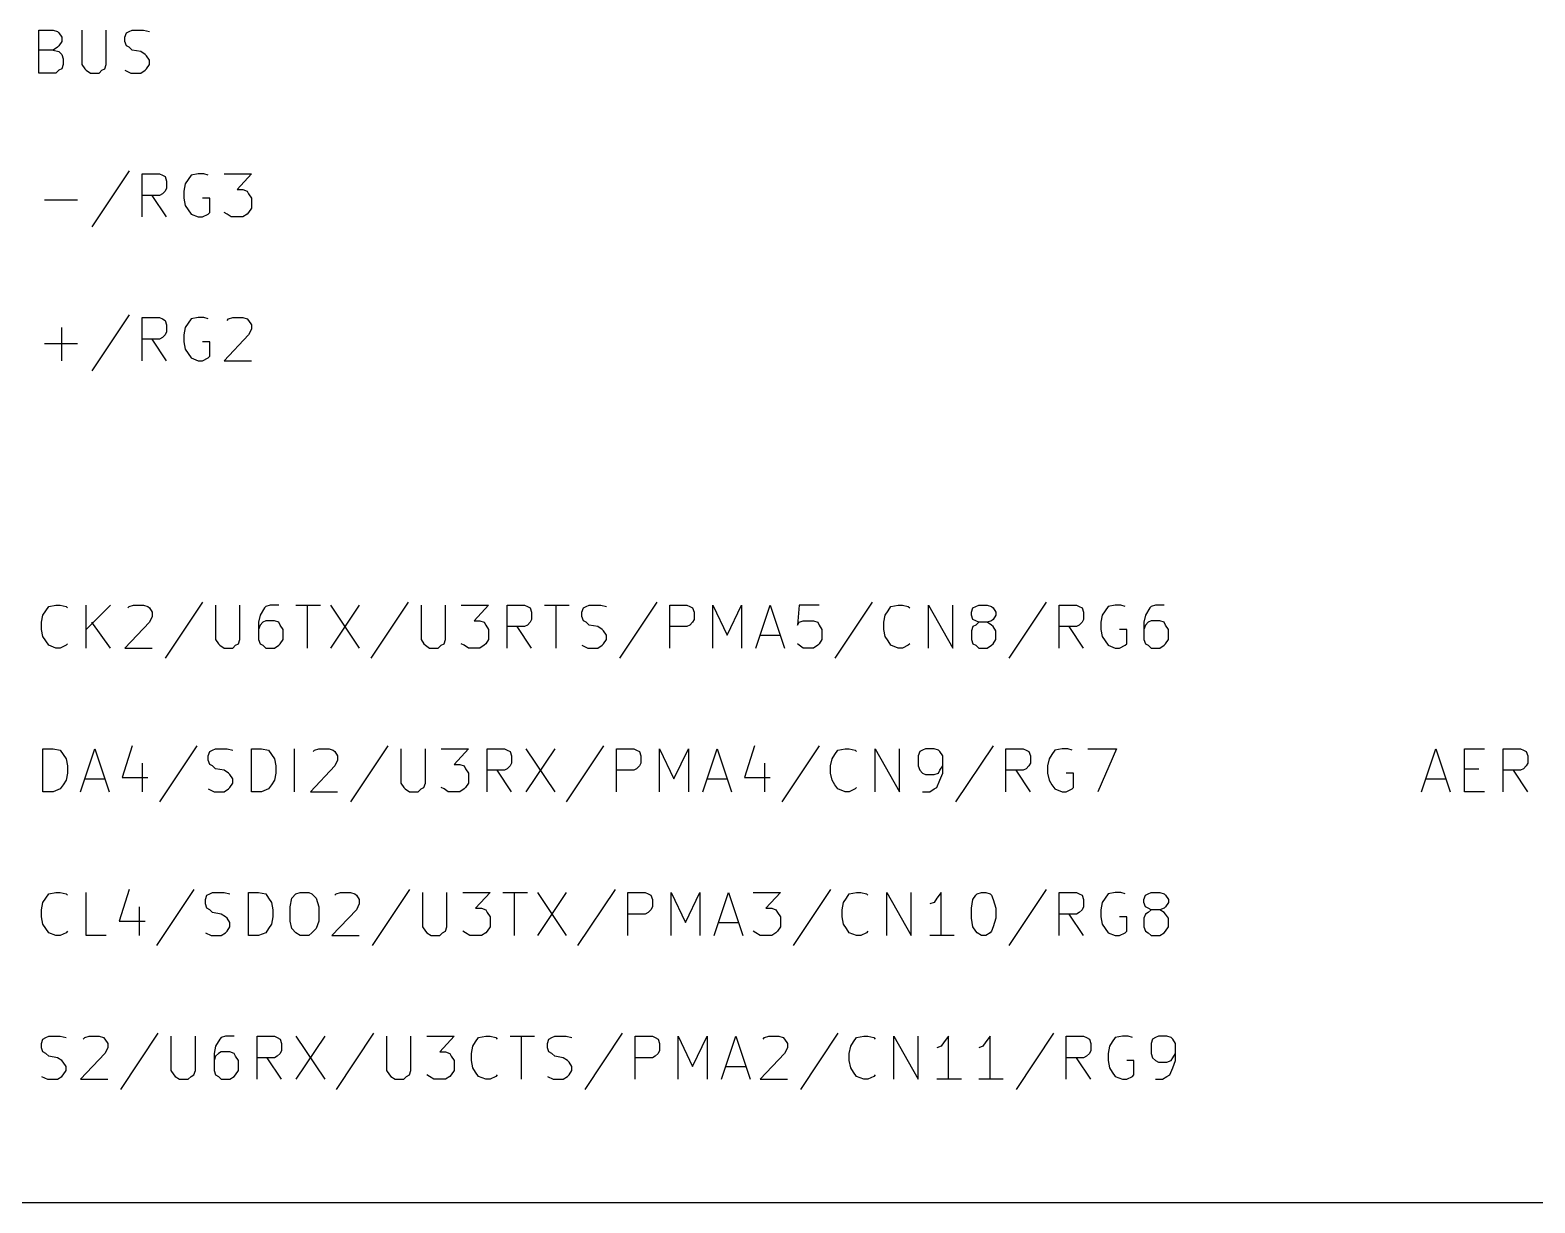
# Model space of a CAD drawing. Extents: x 10 to 287, y -200 to -10.
# Drawn here: x 108.38 to 134.98, y -142.88 to -122.15 of the extents above; entities that cross this region are included whole.
import ezdxf

# ---------------------------------------------------------------- set-up
doc = ezdxf.new("R2010")
doc.units = 0
doc.header["$MEASUREMENT"] = 0

msp = doc.modelspace()

# ---------------------------------------------------------------- linework, layer by layer
at = {"layer": 'Cyan 2'}
for p, q in [((108.534, -122.911), (108.534, -122.149)), ((108.534, -122.149), (108.788, -122.149)), ((108.788, -122.149), (108.864, -122.174)), ((108.864, -122.174), (108.89, -122.199)), ((108.89, -122.199), (108.941, -122.276)), ((108.941, -122.276), (108.941, -122.352)), ((109.296, -122.149), (109.296, -122.758)), ((109.728, -122.758), (109.728, -122.149)), ((110.058, -122.276), (110.084, -122.199)), ((110.058, -122.352), (110.058, -122.276)), ((110.084, -122.199), (110.134, -122.174)), ((110.134, -122.174), (110.185, -122.149)), ((110.185, -122.149), (110.388, -122.149)), ((110.388, -122.149), (110.49, -122.174)), ((108.788, -122.504), (108.534, -122.504)), ((108.864, -122.453), (108.788, -122.504)), ((108.788, -122.504), (108.89, -122.53)), ((108.89, -122.428), (108.864, -122.453)), ((108.941, -122.352), (108.89, -122.428)), ((108.89, -122.53), (108.941, -122.58)), ((108.941, -122.58), (108.966, -122.657)), ((110.084, -122.428), (110.058, -122.352)), ((110.134, -122.453), (110.084, -122.428)), ((110.185, -122.504), (110.134, -122.453)), ((110.338, -122.53), (110.185, -122.504)), ((110.414, -122.58), (110.338, -122.53)), ((110.439, -122.606), (110.414, -122.58)), ((108.89, -122.86), (108.839, -122.911)), ((108.941, -122.834), (108.89, -122.86)), ((108.966, -122.758), (108.941, -122.834)), ((108.966, -122.657), (108.966, -122.758)), ((109.296, -122.758), (109.347, -122.834)), ((109.347, -122.834), (109.372, -122.86)), ((109.372, -122.86), (109.449, -122.911)), ((109.601, -122.911), (109.652, -122.86)), ((109.652, -122.86), (109.703, -122.834)), ((109.703, -122.834), (109.728, -122.758)), ((110.058, -122.86), (110.16, -122.911)), ((110.338, -122.911), (110.414, -122.86)), ((110.414, -122.86), (110.439, -122.834)), ((110.49, -122.682), (110.439, -122.606)), ((110.439, -122.834), (110.49, -122.758)), ((110.49, -122.758), (110.49, -122.682)), ((108.839, -122.911), (108.534, -122.911)), ((109.449, -122.911), (109.601, -122.911)), ((110.16, -122.911), (110.338, -122.911)), ((110.134, -124.638), (109.474, -125.628)), ((110.363, -125.451), (110.363, -124.689)), ((110.363, -124.689), (110.668, -124.689)), ((110.668, -124.689), (110.719, -124.714)), ((110.719, -124.714), (110.769, -124.739)), ((111.227, -124.714), (111.176, -124.79)), ((111.354, -124.689), (111.227, -124.714)), ((111.455, -124.689), (111.354, -124.689)), ((111.531, -124.714), (111.455, -124.689)), ((111.811, -124.689), (112.293, -124.689)), ((112.293, -124.689), (112.039, -124.968)), ((110.769, -124.739), (110.795, -124.816)), ((110.795, -124.943), (110.769, -124.993)), ((110.795, -124.816), (110.795, -124.943)), ((111.125, -124.866), (111.1, -124.993)), ((111.176, -124.79), (111.125, -124.866)), ((112.039, -124.968), (112.141, -124.968)), ((112.141, -124.968), (112.217, -124.993)), ((108.636, -125.146), (109.22, -125.146)), ((110.668, -125.07), (110.363, -125.07)), ((110.795, -125.451), (110.541, -125.07)), ((110.719, -125.044), (110.668, -125.07)), ((110.769, -124.993), (110.719, -125.044)), ((111.1, -124.993), (111.1, -125.12)), ((111.1, -125.12), (111.125, -125.247)), ((111.125, -125.247), (111.176, -125.324)), ((111.557, -125.12), (111.43, -125.12)), ((111.557, -125.374), (111.557, -125.12)), ((112.217, -124.993), (112.243, -125.044)), ((112.243, -125.044), (112.293, -125.12)), ((112.293, -125.12), (112.293, -125.298)), ((111.176, -125.324), (111.227, -125.4)), ((111.227, -125.4), (111.354, -125.451)), ((111.354, -125.451), (111.43, -125.451)), ((111.43, -125.451), (111.531, -125.4)), ((111.531, -125.4), (111.557, -125.374)), ((111.862, -125.4), (111.811, -125.374)), ((111.938, -125.451), (111.862, -125.4)), ((112.141, -125.451), (111.938, -125.451)), ((112.217, -125.4), (112.141, -125.451)), ((112.243, -125.374), (112.217, -125.4)), ((112.293, -125.298), (112.243, -125.374)), ((110.134, -127.178), (109.474, -128.168)), ((110.363, -127.991), (110.363, -127.229)), ((110.363, -127.229), (110.668, -127.229)), ((110.668, -127.229), (110.719, -127.254)), ((110.719, -127.254), (110.769, -127.279)), ((110.769, -127.279), (110.795, -127.356)), ((110.795, -127.356), (110.795, -127.483)), ((111.176, -127.33), (111.125, -127.406)), ((111.227, -127.254), (111.176, -127.33)), ((111.354, -127.229), (111.227, -127.254)), ((111.455, -127.229), (111.354, -127.229)), ((111.531, -127.254), (111.455, -127.229)), ((111.862, -127.279), (111.887, -127.254)), ((111.887, -127.254), (111.963, -127.229)), ((111.963, -127.229), (112.141, -127.229)), ((112.141, -127.229), (112.217, -127.254)), ((112.217, -127.254), (112.243, -127.279)), ((112.243, -127.279), (112.293, -127.356)), ((112.293, -127.356), (112.293, -127.432)), ((108.941, -127.991), (108.941, -127.406)), ((110.668, -127.61), (110.363, -127.61)), ((110.795, -127.991), (110.541, -127.61)), ((110.719, -127.584), (110.668, -127.61)), ((110.769, -127.533), (110.719, -127.584)), ((110.795, -127.483), (110.769, -127.533)), ((111.125, -127.406), (111.1, -127.533)), ((111.1, -127.533), (111.1, -127.66)), ((112.243, -127.533), (111.811, -127.991)), ((112.293, -127.432), (112.243, -127.533)), ((108.636, -127.686), (109.22, -127.686)), ((111.1, -127.66), (111.125, -127.787)), ((111.125, -127.787), (111.176, -127.864)), ((111.176, -127.864), (111.227, -127.94)), ((111.557, -127.66), (111.43, -127.66)), ((111.531, -127.94), (111.557, -127.914)), ((111.557, -127.914), (111.557, -127.66)), ((111.227, -127.94), (111.354, -127.991)), ((111.354, -127.991), (111.43, -127.991)), ((111.43, -127.991), (111.531, -127.94)), ((111.811, -127.991), (112.293, -127.991)), ((108.61, -132.486), (108.661, -132.41)), ((108.661, -132.41), (108.712, -132.334)), ((108.712, -132.334), (108.839, -132.309)), ((108.839, -132.309), (108.915, -132.309)), ((108.915, -132.309), (109.017, -132.334)), ((109.017, -132.334), (109.042, -132.359)), ((109.372, -133.071), (109.372, -132.309)), ((109.804, -132.309), (109.372, -132.74)), ((110.109, -132.359), (110.134, -132.334)), ((110.134, -132.334), (110.211, -132.309)), ((110.211, -132.309), (110.388, -132.309)), ((110.388, -132.309), (110.465, -132.334)), ((110.465, -132.334), (110.49, -132.359)), ((110.49, -132.359), (110.541, -132.436)), ((110.541, -132.436), (110.541, -132.512)), ((111.43, -132.258), (110.769, -133.248)), ((111.658, -132.309), (111.658, -132.918)), ((112.09, -132.918), (112.09, -132.309)), ((112.522, -132.359), (112.446, -132.486)), ((112.547, -132.334), (112.522, -132.359)), ((112.624, -132.309), (112.547, -132.334)), ((112.776, -132.309), (112.624, -132.309)), ((113.081, -132.309), (113.513, -132.309)), ((113.284, -133.071), (113.284, -132.309)), ((113.69, -132.309), (114.198, -133.071)), ((114.198, -132.309), (113.69, -133.071)), ((115.062, -132.258), (114.402, -133.248)), ((115.291, -132.309), (115.291, -132.918)), ((115.722, -132.918), (115.722, -132.309)), ((116.002, -132.309), (116.484, -132.309)), ((116.484, -132.309), (116.23, -132.588)), ((116.815, -133.071), (116.815, -132.309)), ((116.815, -132.309), (117.119, -132.309)), ((117.119, -132.309), (117.17, -132.334)), ((117.17, -132.334), (117.221, -132.359)), ((117.221, -132.359), (117.246, -132.436)), ((117.246, -132.436), (117.246, -132.563)), ((117.475, -132.309), (117.907, -132.309)), ((117.678, -133.071), (117.678, -132.309)), ((118.135, -132.436), (118.161, -132.359)), ((118.135, -132.512), (118.135, -132.436)), ((118.161, -132.359), (118.212, -132.334)), ((118.212, -132.334), (118.262, -132.309)), ((118.262, -132.309), (118.466, -132.309)), ((118.466, -132.309), (118.567, -132.334)), ((119.456, -132.258), (118.796, -133.248)), ((119.685, -133.071), (119.685, -132.309)), ((119.685, -132.309), (119.99, -132.309)), ((119.99, -132.309), (120.04, -132.334)), ((120.04, -132.334), (120.091, -132.359)), ((120.091, -132.359), (120.117, -132.436)), ((120.117, -132.436), (120.117, -132.563)), ((120.447, -133.071), (120.447, -132.309)), ((120.447, -132.309), (120.701, -132.842)), ((120.701, -132.842), (120.955, -132.309)), ((120.955, -132.309), (120.955, -133.071)), ((121.209, -133.071), (121.463, -132.309)), ((121.463, -132.309), (121.717, -133.071)), ((121.971, -132.309), (121.945, -132.664)), ((122.326, -132.309), (121.971, -132.309)), ((123.266, -132.258), (122.606, -133.248)), ((123.495, -132.486), (123.546, -132.41)), ((123.546, -132.41), (123.596, -132.334)), ((123.596, -132.334), (123.723, -132.309)), ((123.723, -132.309), (123.8, -132.309)), ((123.8, -132.309), (123.901, -132.334)), ((123.901, -132.334), (123.927, -132.359)), ((124.257, -133.071), (124.257, -132.309)), ((124.257, -132.309), (124.689, -133.071)), ((124.689, -133.071), (124.689, -132.309)), ((125.019, -132.436), (125.044, -132.359)), ((125.019, -132.486), (125.019, -132.436)), ((125.044, -132.359), (125.095, -132.334)), ((125.095, -132.334), (125.146, -132.309)), ((125.146, -132.309), (125.298, -132.309)), ((125.298, -132.309), (125.374, -132.334)), ((125.374, -132.334), (125.4, -132.359)), ((125.4, -132.359), (125.451, -132.436)), ((125.451, -132.436), (125.451, -132.486)), ((126.34, -132.258), (125.679, -133.248)), ((126.568, -133.071), (126.568, -132.309)), ((126.568, -132.309), (126.873, -132.309)), ((126.873, -132.309), (126.924, -132.334)), ((126.924, -132.334), (126.975, -132.359)), ((126.975, -132.359), (127, -132.436)), ((127, -132.436), (127, -132.563)), ((127.381, -132.41), (127.33, -132.486)), ((127.432, -132.334), (127.381, -132.41)), ((127.559, -132.309), (127.432, -132.334)), ((127.66, -132.309), (127.559, -132.309)), ((127.737, -132.334), (127.66, -132.309)), ((128.168, -132.359), (128.092, -132.486)), ((128.194, -132.334), (128.168, -132.359)), ((128.27, -132.309), (128.194, -132.334)), ((128.422, -132.309), (128.27, -132.309)), ((108.585, -132.613), (108.61, -132.486)), ((108.585, -132.74), (108.585, -132.613)), ((109.804, -133.071), (109.474, -132.613)), ((110.49, -132.613), (110.058, -133.071)), ((110.541, -132.512), (110.49, -132.613)), ((112.446, -132.486), (112.42, -132.613)), ((112.42, -132.613), (112.42, -132.918)), ((112.446, -132.664), (112.42, -132.74)), ((112.497, -132.613), (112.446, -132.664)), ((112.547, -132.588), (112.497, -132.613)), ((112.7, -132.588), (112.547, -132.588)), ((112.776, -132.613), (112.7, -132.588)), ((112.801, -132.664), (112.776, -132.613)), ((112.852, -132.74), (112.801, -132.664)), ((116.23, -132.588), (116.332, -132.588)), ((116.332, -132.588), (116.408, -132.613)), ((116.408, -132.613), (116.434, -132.664)), ((116.434, -132.664), (116.484, -132.74)), ((117.119, -132.69), (116.815, -132.69)), ((117.246, -133.071), (116.992, -132.69)), ((117.17, -132.664), (117.119, -132.69)), ((117.221, -132.613), (117.17, -132.664)), ((117.246, -132.563), (117.221, -132.613)), ((118.161, -132.588), (118.135, -132.512)), ((118.212, -132.613), (118.161, -132.588)), ((118.262, -132.664), (118.212, -132.613)), ((118.415, -132.69), (118.262, -132.664)), ((118.491, -132.74), (118.415, -132.69)), ((119.99, -132.69), (119.685, -132.69)), ((120.04, -132.664), (119.99, -132.69)), ((120.091, -132.613), (120.04, -132.664)), ((120.117, -132.563), (120.091, -132.613)), ((121.945, -132.664), (121.971, -132.613)), ((121.971, -132.613), (122.047, -132.588)), ((122.047, -132.588), (122.225, -132.588)), ((122.225, -132.588), (122.301, -132.613)), ((122.301, -132.613), (122.326, -132.664)), ((122.326, -132.664), (122.377, -132.74)), ((123.469, -132.613), (123.495, -132.486)), ((123.469, -132.74), (123.469, -132.613)), ((125.044, -132.563), (125.019, -132.486)), ((125.044, -132.69), (125.019, -132.766)), ((125.095, -132.588), (125.044, -132.563)), ((125.095, -132.664), (125.044, -132.69)), ((125.146, -132.613), (125.095, -132.588)), ((125.146, -132.613), (125.095, -132.664)), ((125.298, -132.613), (125.146, -132.613)), ((125.374, -132.588), (125.298, -132.613)), ((125.374, -132.664), (125.298, -132.613)), ((125.4, -132.563), (125.374, -132.588)), ((125.4, -132.69), (125.374, -132.664)), ((125.451, -132.486), (125.4, -132.563)), ((125.451, -132.766), (125.4, -132.69)), ((126.873, -132.69), (126.568, -132.69)), ((127, -133.071), (126.746, -132.69)), ((126.924, -132.664), (126.873, -132.69)), ((126.975, -132.613), (126.924, -132.664)), ((127, -132.563), (126.975, -132.613)), ((127.33, -132.486), (127.305, -132.613)), ((127.305, -132.613), (127.305, -132.74)), ((128.092, -132.486), (128.067, -132.613)), ((128.067, -132.613), (128.067, -132.918)), ((128.092, -132.664), (128.067, -132.74)), ((128.143, -132.613), (128.092, -132.664)), ((128.194, -132.588), (128.143, -132.613)), ((128.346, -132.588), (128.194, -132.588)), ((128.422, -132.613), (128.346, -132.588)), ((128.448, -132.664), (128.422, -132.613)), ((128.499, -132.74), (128.448, -132.664)), ((108.61, -132.867), (108.585, -132.74)), ((108.661, -132.944), (108.61, -132.867)), ((108.712, -133.02), (108.661, -132.944)), ((111.658, -132.918), (111.709, -132.994)), ((112.065, -132.994), (112.09, -132.918)), ((112.42, -132.918), (112.446, -132.994)), ((112.801, -132.994), (112.852, -132.918)), ((112.852, -132.918), (112.852, -132.74)), ((115.291, -132.918), (115.341, -132.994)), ((115.697, -132.994), (115.722, -132.918)), ((116.484, -132.918), (116.434, -132.994)), ((116.484, -132.74), (116.484, -132.918)), ((118.516, -132.766), (118.491, -132.74)), ((118.567, -132.842), (118.516, -132.766)), ((118.516, -132.994), (118.567, -132.918)), ((118.567, -132.918), (118.567, -132.842)), ((121.285, -132.842), (121.641, -132.842)), ((122.377, -132.918), (122.326, -132.994)), ((122.377, -132.74), (122.377, -132.918)), ((123.495, -132.867), (123.469, -132.74)), ((123.546, -132.944), (123.495, -132.867)), ((123.596, -133.02), (123.546, -132.944)), ((125.019, -132.766), (125.019, -132.918)), ((125.019, -132.918), (125.044, -132.994)), ((125.4, -132.994), (125.451, -132.918)), ((125.451, -132.918), (125.451, -132.766)), ((127.305, -132.74), (127.33, -132.867)), ((127.33, -132.867), (127.381, -132.944)), ((127.381, -132.944), (127.432, -133.02)), ((127.762, -132.74), (127.635, -132.74)), ((127.762, -132.994), (127.762, -132.74)), ((128.067, -132.918), (128.092, -132.994)), ((128.448, -132.994), (128.499, -132.918)), ((128.499, -132.918), (128.499, -132.74)), ((108.839, -133.071), (108.712, -133.02)), ((108.915, -133.071), (108.839, -133.071)), ((109.017, -133.02), (108.915, -133.071)), ((109.042, -132.994), (109.017, -133.02)), ((110.058, -133.071), (110.541, -133.071)), ((111.709, -132.994), (111.735, -133.02)), ((111.735, -133.02), (111.811, -133.071)), ((111.811, -133.071), (111.963, -133.071)), ((111.963, -133.071), (112.014, -133.02)), ((112.014, -133.02), (112.065, -132.994)), ((112.446, -132.994), (112.497, -133.02)), ((112.497, -133.02), (112.547, -133.071)), ((112.547, -133.071), (112.7, -133.071)), ((112.7, -133.071), (112.776, -133.02)), ((112.776, -133.02), (112.801, -132.994)), ((115.341, -132.994), (115.367, -133.02)), ((115.367, -133.02), (115.443, -133.071)), ((115.443, -133.071), (115.595, -133.071)), ((115.595, -133.071), (115.646, -133.02)), ((115.646, -133.02), (115.697, -132.994)), ((116.053, -133.02), (116.002, -132.994)), ((116.129, -133.071), (116.053, -133.02)), ((116.332, -133.071), (116.129, -133.071)), ((116.408, -133.02), (116.332, -133.071)), ((116.434, -132.994), (116.408, -133.02)), ((118.135, -133.02), (118.237, -133.071)), ((118.237, -133.071), (118.415, -133.071)), ((118.415, -133.071), (118.491, -133.02)), ((118.491, -133.02), (118.516, -132.994)), ((121.971, -133.02), (121.945, -132.994)), ((122.047, -133.071), (121.971, -133.02)), ((122.225, -133.071), (122.047, -133.071)), ((122.301, -133.02), (122.225, -133.071)), ((122.326, -132.994), (122.301, -133.02)), ((123.723, -133.071), (123.596, -133.02)), ((123.8, -133.071), (123.723, -133.071)), ((123.901, -133.02), (123.8, -133.071)), ((123.927, -132.994), (123.901, -133.02)), ((125.044, -132.994), (125.095, -133.02)), ((125.095, -133.02), (125.146, -133.071)), ((125.146, -133.071), (125.298, -133.071)), ((125.298, -133.071), (125.374, -133.02)), ((125.374, -133.02), (125.4, -132.994)), ((127.432, -133.02), (127.559, -133.071)), ((127.559, -133.071), (127.635, -133.071)), ((127.635, -133.071), (127.737, -133.02)), ((127.737, -133.02), (127.762, -132.994)), ((128.092, -132.994), (128.143, -133.02)), ((128.143, -133.02), (128.194, -133.071)), ((128.194, -133.071), (128.346, -133.071)), ((128.346, -133.071), (128.422, -133.02)), ((128.422, -133.02), (128.448, -132.994)), ((110.185, -134.798), (110.007, -135.357)), ((111.328, -134.798), (110.668, -135.788)), ((114.706, -134.798), (114.046, -135.788)), ((118.516, -134.798), (117.856, -135.788)), ((121.183, -134.798), (121.006, -135.357)), ((122.326, -134.798), (121.666, -135.788)), ((125.4, -134.798), (124.739, -135.788)), ((108.61, -135.611), (108.61, -134.849)), ((108.61, -134.849), (108.788, -134.849)), ((108.788, -134.849), (108.915, -134.874)), ((108.915, -134.874), (108.966, -134.95)), ((108.966, -134.95), (109.017, -135.026)), ((109.017, -135.026), (109.042, -135.153)), ((109.271, -135.611), (109.525, -134.849)), ((109.525, -134.849), (109.779, -135.611)), ((111.531, -134.976), (111.557, -134.899)), ((111.531, -135.052), (111.531, -134.976)), ((111.557, -135.128), (111.531, -135.052)), ((111.557, -134.899), (111.608, -134.874)), ((111.608, -134.874), (111.658, -134.849)), ((111.658, -134.849), (111.862, -134.849)), ((111.862, -134.849), (111.963, -134.874)), ((112.293, -135.611), (112.293, -134.849)), ((112.293, -134.849), (112.471, -134.849)), ((112.471, -134.849), (112.598, -134.874)), ((112.598, -134.874), (112.649, -134.95)), ((112.649, -134.95), (112.7, -135.026)), ((112.7, -135.026), (112.725, -135.153)), ((113.055, -135.611), (113.055, -134.849)), ((113.386, -134.899), (113.411, -134.874)), ((113.411, -134.874), (113.487, -134.849)), ((113.487, -134.849), (113.665, -134.849)), ((113.665, -134.849), (113.741, -134.874)), ((113.741, -134.874), (113.767, -134.899)), ((113.767, -134.899), (113.817, -134.976)), ((113.817, -135.052), (113.767, -135.153)), ((113.817, -134.976), (113.817, -135.052)), ((114.935, -134.849), (114.935, -135.458)), ((115.367, -135.458), (115.367, -134.849)), ((115.646, -134.849), (116.129, -134.849)), ((116.129, -134.849), (115.875, -135.128)), ((116.459, -135.611), (116.459, -134.849)), ((116.459, -134.849), (116.764, -134.849)), ((116.764, -134.849), (116.815, -134.874)), ((116.815, -134.874), (116.865, -134.899)), ((116.865, -134.899), (116.891, -134.976)), ((116.891, -134.976), (116.891, -135.103)), ((117.145, -134.849), (117.653, -135.611)), ((117.653, -134.849), (117.145, -135.611)), ((118.745, -135.611), (118.745, -134.849)), ((118.745, -134.849), (119.05, -134.849)), ((119.05, -134.849), (119.101, -134.874)), ((119.101, -134.874), (119.151, -134.899)), ((119.151, -134.899), (119.177, -134.976)), ((119.177, -134.976), (119.177, -135.103)), ((119.507, -135.611), (119.507, -134.849)), ((119.507, -134.849), (119.761, -135.382)), ((119.761, -135.382), (120.015, -134.849)), ((120.015, -134.849), (120.015, -135.611)), ((120.269, -135.611), (120.523, -134.849)), ((120.523, -134.849), (120.777, -135.611)), ((122.53, -135.153), (122.555, -135.026)), ((122.555, -135.026), (122.606, -134.95)), ((122.606, -134.95), (122.657, -134.874)), ((122.657, -134.874), (122.784, -134.849)), ((122.784, -134.849), (122.86, -134.849)), ((122.86, -134.849), (122.961, -134.874)), ((122.961, -134.874), (122.987, -134.899)), ((123.317, -135.611), (123.317, -134.849)), ((123.317, -134.849), (123.749, -135.611)), ((123.749, -135.611), (123.749, -134.849)), ((124.104, -134.899), (124.079, -134.976)), ((124.079, -134.976), (124.079, -135.153)), ((124.155, -134.874), (124.104, -134.899)), ((124.206, -134.849), (124.155, -134.874)), ((124.358, -134.849), (124.206, -134.849)), ((124.435, -134.874), (124.358, -134.849)), ((124.46, -134.899), (124.435, -134.874)), ((124.511, -134.976), (124.46, -134.899)), ((124.511, -135.28), (124.511, -134.976)), ((125.628, -135.611), (125.628, -134.849)), ((125.628, -134.849), (125.933, -134.849)), ((125.933, -134.849), (125.984, -134.874)), ((125.984, -134.874), (126.035, -134.899)), ((126.035, -134.899), (126.06, -134.976)), ((126.06, -134.976), (126.06, -135.103)), ((126.39, -135.026), (126.365, -135.153)), ((126.441, -134.95), (126.39, -135.026)), ((126.492, -134.874), (126.441, -134.95)), ((126.619, -134.849), (126.492, -134.874)), ((126.721, -134.849), (126.619, -134.849)), ((126.797, -134.874), (126.721, -134.849)), ((127.076, -134.849), (127.584, -134.849)), ((127.584, -134.849), (127.254, -135.611)), ((132.969, -135.611), (133.223, -134.849)), ((133.223, -134.849), (133.477, -135.611)), ((133.731, -135.611), (133.731, -134.849)), ((133.731, -134.849), (134.087, -134.849)), ((134.417, -135.611), (134.417, -134.849)), ((134.417, -134.849), (134.722, -134.849)), ((134.722, -134.849), (134.772, -134.874)), ((134.772, -134.874), (134.823, -134.899)), ((134.823, -134.899), (134.849, -134.976)), ((134.849, -134.976), (134.849, -135.103)), ((109.042, -135.28), (109.017, -135.407)), ((109.042, -135.153), (109.042, -135.28)), ((110.007, -135.357), (110.465, -135.357)), ((110.363, -135.103), (110.363, -135.611)), ((111.608, -135.153), (111.557, -135.128)), ((111.658, -135.204), (111.608, -135.153)), ((111.811, -135.23), (111.658, -135.204)), ((111.887, -135.28), (111.811, -135.23)), ((111.912, -135.306), (111.887, -135.28)), ((111.963, -135.382), (111.912, -135.306)), ((112.725, -135.28), (112.7, -135.407)), ((112.725, -135.153), (112.725, -135.28)), ((113.767, -135.153), (113.335, -135.611)), ((115.875, -135.128), (115.976, -135.128)), ((115.976, -135.128), (116.053, -135.153)), ((116.053, -135.153), (116.078, -135.204)), ((116.078, -135.204), (116.129, -135.28)), ((116.129, -135.28), (116.129, -135.458)), ((116.764, -135.23), (116.459, -135.23)), ((116.891, -135.611), (116.637, -135.23)), ((116.815, -135.204), (116.764, -135.23)), ((116.865, -135.153), (116.815, -135.204)), ((116.891, -135.103), (116.865, -135.153)), ((119.05, -135.23), (118.745, -135.23)), ((119.101, -135.204), (119.05, -135.23)), ((119.151, -135.153), (119.101, -135.204)), ((119.177, -135.103), (119.151, -135.153)), ((121.006, -135.357), (121.463, -135.357)), ((121.361, -135.103), (121.361, -135.611)), ((122.53, -135.28), (122.53, -135.153)), ((122.555, -135.407), (122.53, -135.28)), ((124.079, -135.153), (124.104, -135.23)), ((124.104, -135.23), (124.155, -135.28)), ((124.155, -135.28), (124.206, -135.306)), ((124.206, -135.306), (124.358, -135.306)), ((124.358, -135.306), (124.435, -135.28)), ((124.435, -135.28), (124.46, -135.23)), ((124.46, -135.23), (124.511, -135.153)), ((124.46, -135.407), (124.511, -135.28)), ((125.933, -135.23), (125.628, -135.23)), ((126.06, -135.611), (125.806, -135.23)), ((125.984, -135.204), (125.933, -135.23)), ((126.035, -135.153), (125.984, -135.204)), ((126.06, -135.103), (126.035, -135.153)), ((126.365, -135.153), (126.365, -135.28)), ((126.365, -135.28), (126.39, -135.407)), ((126.822, -135.28), (126.695, -135.28)), ((126.822, -135.534), (126.822, -135.28)), ((133.731, -135.204), (133.985, -135.204)), ((134.722, -135.23), (134.417, -135.23)), ((134.849, -135.611), (134.595, -135.23)), ((134.772, -135.204), (134.722, -135.23)), ((134.823, -135.153), (134.772, -135.204)), ((134.849, -135.103), (134.823, -135.153)), ((108.788, -135.611), (108.61, -135.611)), ((108.915, -135.56), (108.788, -135.611)), ((108.966, -135.484), (108.915, -135.56)), ((109.017, -135.407), (108.966, -135.484)), ((109.347, -135.382), (109.703, -135.382)), ((111.531, -135.56), (111.633, -135.611)), ((111.633, -135.611), (111.811, -135.611)), ((111.811, -135.611), (111.887, -135.56)), ((111.887, -135.56), (111.912, -135.534)), ((111.912, -135.534), (111.963, -135.458)), ((111.963, -135.458), (111.963, -135.382)), ((112.471, -135.611), (112.293, -135.611)), ((112.598, -135.56), (112.471, -135.611)), ((112.649, -135.484), (112.598, -135.56)), ((112.7, -135.407), (112.649, -135.484)), ((113.335, -135.611), (113.817, -135.611)), ((114.935, -135.458), (114.986, -135.534)), ((114.986, -135.534), (115.011, -135.56)), ((115.011, -135.56), (115.087, -135.611)), ((115.087, -135.611), (115.24, -135.611)), ((115.24, -135.611), (115.291, -135.56)), ((115.291, -135.56), (115.341, -135.534)), ((115.341, -135.534), (115.367, -135.458)), ((115.697, -135.56), (115.646, -135.534)), ((115.773, -135.611), (115.697, -135.56)), ((115.976, -135.611), (115.773, -135.611)), ((116.053, -135.56), (115.976, -135.611)), ((116.078, -135.534), (116.053, -135.56)), ((116.129, -135.458), (116.078, -135.534)), ((120.345, -135.382), (120.701, -135.382)), ((122.606, -135.484), (122.555, -135.407)), ((122.657, -135.56), (122.606, -135.484)), ((122.784, -135.611), (122.657, -135.56)), ((122.86, -135.611), (122.784, -135.611)), ((122.961, -135.56), (122.86, -135.611)), ((122.987, -135.534), (122.961, -135.56)), ((124.155, -135.611), (124.282, -135.611)), ((124.282, -135.611), (124.358, -135.56)), ((124.358, -135.56), (124.409, -135.534)), ((124.409, -135.534), (124.46, -135.407)), ((126.39, -135.407), (126.441, -135.484)), ((126.441, -135.484), (126.492, -135.56)), ((126.492, -135.56), (126.619, -135.611)), ((126.619, -135.611), (126.695, -135.611)), ((126.695, -135.611), (126.797, -135.56)), ((126.797, -135.56), (126.822, -135.534)), ((133.045, -135.382), (133.401, -135.382)), ((134.087, -135.611), (133.731, -135.611)), ((108.61, -137.566), (108.661, -137.49)), ((108.661, -137.49), (108.712, -137.414)), ((108.712, -137.414), (108.839, -137.389)), ((108.839, -137.389), (108.915, -137.389)), ((108.915, -137.389), (109.017, -137.414)), ((109.017, -137.414), (109.042, -137.439)), ((109.372, -138.151), (109.372, -137.389)), ((110.134, -137.338), (109.957, -137.897)), ((111.277, -137.338), (110.617, -138.328)), ((111.481, -137.516), (111.506, -137.439)), ((111.506, -137.439), (111.557, -137.414)), ((111.557, -137.414), (111.608, -137.389)), ((111.608, -137.389), (111.811, -137.389)), ((111.811, -137.389), (111.912, -137.414)), ((112.243, -138.151), (112.243, -137.389)), ((112.243, -137.389), (112.42, -137.389)), ((112.42, -137.389), (112.547, -137.414)), ((112.547, -137.414), (112.598, -137.49)), ((112.598, -137.49), (112.649, -137.566)), ((112.979, -137.643), (113.005, -137.49)), ((113.005, -137.49), (113.081, -137.414)), ((113.081, -137.414), (113.157, -137.389)), ((113.157, -137.389), (113.309, -137.389)), ((113.309, -137.389), (113.36, -137.414)), ((113.36, -137.414), (113.436, -137.49)), ((113.436, -137.49), (113.487, -137.643)), ((113.767, -137.439), (113.792, -137.414)), ((113.792, -137.414), (113.868, -137.389)), ((113.868, -137.389), (114.046, -137.389)), ((114.046, -137.389), (114.122, -137.414)), ((114.122, -137.414), (114.148, -137.439)), ((114.148, -137.439), (114.198, -137.516)), ((115.087, -137.338), (114.427, -138.328)), ((115.316, -137.389), (115.316, -137.998)), ((115.748, -137.998), (115.748, -137.389)), ((116.027, -137.389), (116.51, -137.389)), ((116.51, -137.389), (116.256, -137.668)), ((116.738, -137.389), (117.17, -137.389)), ((116.942, -138.151), (116.942, -137.389)), ((117.348, -137.389), (117.856, -138.151)), ((117.856, -137.389), (117.348, -138.151)), ((118.72, -137.338), (118.059, -138.328)), ((118.948, -138.151), (118.948, -137.389)), ((118.948, -137.389), (119.253, -137.389)), ((119.253, -137.389), (119.304, -137.414)), ((119.304, -137.414), (119.355, -137.439)), ((119.355, -137.439), (119.38, -137.516)), ((119.71, -138.151), (119.71, -137.389)), ((119.71, -137.389), (119.964, -137.922)), ((119.964, -137.922), (120.218, -137.389)), ((120.218, -137.389), (120.218, -138.151)), ((120.472, -138.151), (120.726, -137.389)), ((120.726, -137.389), (120.98, -138.151)), ((121.158, -137.389), (121.641, -137.389)), ((121.641, -137.389), (121.387, -137.668)), ((122.53, -137.338), (121.869, -138.328)), ((122.758, -137.566), (122.809, -137.49)), ((122.809, -137.49), (122.86, -137.414)), ((122.86, -137.414), (122.987, -137.389)), ((122.987, -137.389), (123.063, -137.389)), ((123.063, -137.389), (123.165, -137.414)), ((123.165, -137.414), (123.19, -137.439)), ((123.52, -138.151), (123.52, -137.389)), ((123.52, -137.389), (123.952, -138.151)), ((123.952, -138.151), (123.952, -137.389)), ((124.409, -137.49), (124.358, -137.566)), ((124.485, -137.389), (124.409, -137.49)), ((124.485, -138.151), (124.485, -137.389)), ((125.044, -137.516), (125.095, -137.439)), ((125.095, -137.439), (125.12, -137.414)), ((125.12, -137.414), (125.197, -137.389)), ((125.197, -137.389), (125.273, -137.389)), ((125.273, -137.389), (125.349, -137.414)), ((125.349, -137.414), (125.374, -137.439)), ((125.374, -137.439), (125.4, -137.516)), ((126.34, -137.338), (125.679, -138.328)), ((126.568, -138.151), (126.568, -137.389)), ((126.568, -137.389), (126.873, -137.389)), ((126.873, -137.389), (126.924, -137.414)), ((126.924, -137.414), (126.975, -137.439)), ((126.975, -137.439), (127, -137.516)), ((127.381, -137.49), (127.33, -137.566)), ((127.432, -137.414), (127.381, -137.49)), ((127.559, -137.389), (127.432, -137.414)), ((127.66, -137.389), (127.559, -137.389)), ((127.737, -137.414), (127.66, -137.389)), ((128.067, -137.516), (128.092, -137.439)), ((128.092, -137.439), (128.143, -137.414)), ((128.143, -137.414), (128.194, -137.389)), ((128.194, -137.389), (128.346, -137.389)), ((128.346, -137.389), (128.422, -137.414)), ((128.422, -137.414), (128.448, -137.439)), ((128.448, -137.439), (128.499, -137.516)), ((108.585, -137.693), (108.61, -137.566)), ((108.585, -137.82), (108.585, -137.693)), ((110.312, -137.643), (110.312, -138.151)), ((111.481, -137.592), (111.481, -137.516)), ((111.506, -137.668), (111.481, -137.592)), ((111.557, -137.693), (111.506, -137.668)), ((111.608, -137.744), (111.557, -137.693)), ((111.76, -137.77), (111.608, -137.744)), ((112.649, -137.566), (112.674, -137.693)), ((112.674, -137.693), (112.674, -137.82)), ((112.979, -137.897), (112.979, -137.643)), ((113.487, -137.643), (113.487, -137.897)), ((114.148, -137.693), (113.716, -138.151)), ((114.198, -137.592), (114.148, -137.693)), ((114.198, -137.516), (114.198, -137.592)), ((116.256, -137.668), (116.357, -137.668)), ((116.357, -137.668), (116.434, -137.693)), ((116.434, -137.693), (116.459, -137.744)), ((116.459, -137.744), (116.51, -137.82)), ((119.304, -137.744), (119.253, -137.77)), ((119.355, -137.693), (119.304, -137.744)), ((119.38, -137.643), (119.355, -137.693)), ((119.38, -137.516), (119.38, -137.643)), ((121.387, -137.668), (121.488, -137.668)), ((121.488, -137.668), (121.564, -137.693)), ((121.564, -137.693), (121.59, -137.744)), ((121.59, -137.744), (121.641, -137.82)), ((122.733, -137.693), (122.758, -137.566)), ((122.733, -137.82), (122.733, -137.693)), ((124.358, -137.566), (124.282, -137.592)), ((125.019, -137.668), (125.044, -137.516)), ((125.019, -137.846), (125.019, -137.668)), ((125.4, -137.516), (125.451, -137.668)), ((125.451, -137.668), (125.451, -137.846)), ((126.924, -137.744), (126.873, -137.77)), ((126.975, -137.693), (126.924, -137.744)), ((127, -137.643), (126.975, -137.693)), ((127, -137.516), (127, -137.643)), ((127.33, -137.566), (127.305, -137.693)), ((127.305, -137.693), (127.305, -137.82)), ((128.067, -137.566), (128.067, -137.516)), ((128.092, -137.643), (128.067, -137.566)), ((128.143, -137.668), (128.092, -137.643)), ((128.143, -137.744), (128.092, -137.77)), ((128.194, -137.693), (128.143, -137.668)), ((128.194, -137.693), (128.143, -137.744)), ((128.346, -137.693), (128.194, -137.693)), ((128.422, -137.668), (128.346, -137.693)), ((128.422, -137.744), (128.346, -137.693)), ((128.448, -137.643), (128.422, -137.668)), ((128.448, -137.77), (128.422, -137.744)), ((128.499, -137.566), (128.448, -137.643)), ((128.499, -137.516), (128.499, -137.566)), ((108.61, -137.947), (108.585, -137.82)), ((108.661, -138.024), (108.61, -137.947)), ((109.957, -137.897), (110.414, -137.897)), ((111.836, -137.82), (111.76, -137.77)), ((111.862, -137.846), (111.836, -137.82)), ((111.912, -137.922), (111.862, -137.846)), ((111.862, -138.074), (111.912, -137.998)), ((111.912, -137.998), (111.912, -137.922)), ((112.649, -137.947), (112.598, -138.024)), ((112.674, -137.82), (112.649, -137.947)), ((113.005, -138.024), (112.979, -137.897)), ((113.487, -137.897), (113.436, -138.024)), ((115.316, -137.998), (115.367, -138.074)), ((115.722, -138.074), (115.748, -137.998)), ((116.51, -137.998), (116.459, -138.074)), ((116.51, -137.82), (116.51, -137.998)), ((119.253, -137.77), (118.948, -137.77)), ((120.548, -137.922), (120.904, -137.922)), ((121.641, -137.998), (121.59, -138.074)), ((121.641, -137.82), (121.641, -137.998)), ((122.758, -137.947), (122.733, -137.82)), ((122.809, -138.024), (122.758, -137.947)), ((125.044, -137.998), (125.019, -137.846)), ((125.095, -138.074), (125.044, -137.998)), ((125.4, -137.998), (125.374, -138.074)), ((125.451, -137.846), (125.4, -137.998)), ((126.873, -137.77), (126.568, -137.77)), ((127, -138.151), (126.746, -137.77)), ((127.305, -137.82), (127.33, -137.947)), ((127.33, -137.947), (127.381, -138.024)), ((127.762, -137.82), (127.635, -137.82)), ((127.762, -138.074), (127.762, -137.82)), ((128.092, -137.77), (128.067, -137.846)), ((128.067, -137.846), (128.067, -137.998)), ((128.067, -137.998), (128.092, -138.074)), ((128.499, -137.846), (128.448, -137.77)), ((128.448, -138.074), (128.499, -137.998)), ((128.499, -137.998), (128.499, -137.846)), ((108.712, -138.1), (108.661, -138.024)), ((108.839, -138.151), (108.712, -138.1)), ((108.915, -138.151), (108.839, -138.151)), ((109.017, -138.1), (108.915, -138.151)), ((109.042, -138.074), (109.017, -138.1)), ((109.728, -138.151), (109.372, -138.151)), ((111.481, -138.1), (111.582, -138.151)), ((111.582, -138.151), (111.76, -138.151)), ((111.76, -138.151), (111.836, -138.1)), ((111.836, -138.1), (111.862, -138.074)), ((112.42, -138.151), (112.243, -138.151)), ((112.547, -138.1), (112.42, -138.151)), ((112.598, -138.024), (112.547, -138.1)), ((113.081, -138.1), (113.005, -138.024)), ((113.157, -138.151), (113.081, -138.1)), ((113.309, -138.151), (113.157, -138.151)), ((113.36, -138.1), (113.309, -138.151)), ((113.436, -138.024), (113.36, -138.1)), ((113.716, -138.151), (114.198, -138.151)), ((115.367, -138.074), (115.392, -138.1)), ((115.392, -138.1), (115.468, -138.151)), ((115.468, -138.151), (115.621, -138.151)), ((115.621, -138.151), (115.672, -138.1)), ((115.672, -138.1), (115.722, -138.074)), ((116.078, -138.1), (116.027, -138.074)), ((116.154, -138.151), (116.078, -138.1)), ((116.357, -138.151), (116.154, -138.151)), ((116.434, -138.1), (116.357, -138.151)), ((116.459, -138.074), (116.434, -138.1)), ((121.209, -138.1), (121.158, -138.074)), ((121.285, -138.151), (121.209, -138.1)), ((121.488, -138.151), (121.285, -138.151)), ((121.564, -138.1), (121.488, -138.151)), ((121.59, -138.074), (121.564, -138.1)), ((122.86, -138.1), (122.809, -138.024)), ((122.987, -138.151), (122.86, -138.1)), ((123.063, -138.151), (122.987, -138.151)), ((123.165, -138.1), (123.063, -138.151)), ((123.19, -138.074), (123.165, -138.1)), ((124.714, -138.151), (124.282, -138.151)), ((125.12, -138.1), (125.095, -138.074)), ((125.197, -138.151), (125.12, -138.1)), ((125.273, -138.151), (125.197, -138.151)), ((125.349, -138.1), (125.273, -138.151)), ((125.374, -138.074), (125.349, -138.1)), ((127.381, -138.024), (127.432, -138.1)), ((127.432, -138.1), (127.559, -138.151)), ((127.559, -138.151), (127.635, -138.151)), ((127.635, -138.151), (127.737, -138.1)), ((127.737, -138.1), (127.762, -138.074)), ((128.092, -138.074), (128.143, -138.1)), ((128.143, -138.1), (128.194, -138.151)), ((128.194, -138.151), (128.346, -138.151)), ((128.346, -138.151), (128.422, -138.1)), ((128.422, -138.1), (128.448, -138.074)), ((110.642, -139.878), (109.982, -140.868)), ((114.452, -139.878), (113.792, -140.868)), ((118.847, -139.878), (118.186, -140.868)), ((122.657, -139.878), (121.996, -140.868)), ((126.467, -139.878), (125.806, -140.868)), ((108.585, -140.056), (108.61, -139.979)), ((108.585, -140.132), (108.585, -140.056)), ((108.61, -140.208), (108.585, -140.132)), ((108.61, -139.979), (108.661, -139.954)), ((108.661, -139.954), (108.712, -139.929)), ((108.712, -139.929), (108.915, -139.929)), ((108.915, -139.929), (109.017, -139.954)), ((109.322, -139.979), (109.347, -139.954)), ((109.347, -139.954), (109.423, -139.929)), ((109.423, -139.929), (109.601, -139.929)), ((109.601, -139.929), (109.677, -139.954)), ((109.677, -139.954), (109.703, -139.979)), ((109.703, -139.979), (109.753, -140.056)), ((109.753, -140.132), (109.703, -140.233)), ((109.753, -140.056), (109.753, -140.132)), ((110.871, -139.929), (110.871, -140.538)), ((111.303, -140.538), (111.303, -139.929)), ((111.658, -140.106), (111.633, -140.233)), ((111.735, -139.979), (111.658, -140.106)), ((111.76, -139.954), (111.735, -139.979)), ((111.836, -139.929), (111.76, -139.954)), ((111.989, -139.929), (111.836, -139.929)), ((112.395, -140.691), (112.395, -139.929)), ((112.395, -139.929), (112.7, -139.929)), ((112.7, -139.929), (112.751, -139.954)), ((112.751, -139.954), (112.801, -139.979)), ((112.801, -139.979), (112.827, -140.056)), ((112.827, -140.056), (112.827, -140.183)), ((113.081, -139.929), (113.589, -140.691)), ((113.589, -139.929), (113.081, -140.691)), ((114.681, -139.929), (114.681, -140.538)), ((115.113, -140.538), (115.113, -139.929)), ((115.392, -139.929), (115.875, -139.929)), ((115.875, -139.929), (115.621, -140.208)), ((116.18, -140.233), (116.205, -140.106)), ((116.205, -140.106), (116.256, -140.03)), ((116.256, -140.03), (116.307, -139.954)), ((116.307, -139.954), (116.434, -139.929)), ((116.434, -139.929), (116.51, -139.929)), ((116.51, -139.929), (116.611, -139.954)), ((116.611, -139.954), (116.637, -139.979)), ((116.865, -139.929), (117.297, -139.929)), ((117.069, -140.691), (117.069, -139.929)), ((117.526, -140.056), (117.551, -139.979)), ((117.526, -140.132), (117.526, -140.056)), ((117.551, -140.208), (117.526, -140.132)), ((117.551, -139.979), (117.602, -139.954)), ((117.602, -139.954), (117.653, -139.929)), ((117.653, -139.929), (117.856, -139.929)), ((117.856, -139.929), (117.958, -139.954)), ((119.075, -140.691), (119.075, -139.929)), ((119.075, -139.929), (119.38, -139.929)), ((119.38, -139.929), (119.431, -139.954)), ((119.431, -139.954), (119.482, -139.979)), ((119.482, -139.979), (119.507, -140.056)), ((119.507, -140.056), (119.507, -140.183)), ((119.837, -140.691), (119.837, -139.929)), ((119.837, -139.929), (120.091, -140.462)), ((120.091, -140.462), (120.345, -139.929)), ((120.345, -139.929), (120.345, -140.691)), ((120.599, -140.691), (120.853, -139.929)), ((120.853, -139.929), (121.107, -140.691)), ((121.336, -139.979), (121.361, -139.954)), ((121.361, -139.954), (121.437, -139.929)), ((121.437, -139.929), (121.615, -139.929)), ((121.615, -139.929), (121.691, -139.954)), ((121.691, -139.954), (121.717, -139.979)), ((121.717, -139.979), (121.768, -140.056)), ((121.768, -140.132), (121.717, -140.233)), ((121.768, -140.056), (121.768, -140.132)), ((122.86, -140.233), (122.885, -140.106)), ((122.885, -140.106), (122.936, -140.03)), ((122.936, -140.03), (122.987, -139.954)), ((122.987, -139.954), (123.114, -139.929)), ((123.114, -139.929), (123.19, -139.929)), ((123.19, -139.929), (123.292, -139.954)), ((123.292, -139.954), (123.317, -139.979)), ((123.647, -140.691), (123.647, -139.929)), ((123.647, -139.929), (124.079, -140.691)), ((124.079, -140.691), (124.079, -139.929)), ((124.485, -140.106), (124.409, -140.132)), ((124.536, -140.03), (124.485, -140.106)), ((124.612, -139.929), (124.536, -140.03)), ((124.612, -140.691), (124.612, -139.929)), ((125.222, -140.106), (125.146, -140.132)), ((125.273, -140.03), (125.222, -140.106)), ((125.349, -139.929), (125.273, -140.03)), ((125.349, -140.691), (125.349, -139.929)), ((126.695, -140.691), (126.695, -139.929)), ((126.695, -139.929), (127, -139.929)), ((127, -139.929), (127.051, -139.954)), ((127.051, -139.954), (127.102, -139.979)), ((127.102, -139.979), (127.127, -140.056)), ((127.127, -140.056), (127.127, -140.183)), ((127.457, -140.106), (127.432, -140.233)), ((127.508, -140.03), (127.457, -140.106)), ((127.559, -139.954), (127.508, -140.03)), ((127.686, -139.929), (127.559, -139.954)), ((127.787, -139.929), (127.686, -139.929)), ((127.864, -139.954), (127.787, -139.929)), ((128.219, -139.979), (128.194, -140.056)), ((128.194, -140.056), (128.194, -140.233)), ((128.27, -139.954), (128.219, -139.979)), ((128.321, -139.929), (128.27, -139.954)), ((128.473, -139.929), (128.321, -139.929)), ((128.549, -139.954), (128.473, -139.929)), ((128.575, -139.979), (128.549, -139.954)), ((128.626, -140.056), (128.575, -139.979)), ((128.626, -140.36), (128.626, -140.056)), ((108.661, -140.233), (108.61, -140.208)), ((108.712, -140.284), (108.661, -140.233)), ((108.864, -140.31), (108.712, -140.284)), ((108.941, -140.36), (108.864, -140.31)), ((108.966, -140.386), (108.941, -140.36)), ((109.017, -140.462), (108.966, -140.386)), ((109.703, -140.233), (109.271, -140.691)), ((111.633, -140.233), (111.633, -140.538)), ((111.658, -140.284), (111.633, -140.36)), ((111.709, -140.233), (111.658, -140.284)), ((111.76, -140.208), (111.709, -140.233)), ((111.912, -140.208), (111.76, -140.208)), ((111.989, -140.233), (111.912, -140.208)), ((112.014, -140.284), (111.989, -140.233)), ((112.065, -140.36), (112.014, -140.284)), ((112.065, -140.538), (112.065, -140.36)), ((112.7, -140.31), (112.395, -140.31)), ((112.827, -140.691), (112.573, -140.31)), ((112.751, -140.284), (112.7, -140.31)), ((112.801, -140.233), (112.751, -140.284)), ((112.827, -140.183), (112.801, -140.233)), ((115.621, -140.208), (115.722, -140.208)), ((115.722, -140.208), (115.799, -140.233)), ((115.799, -140.233), (115.824, -140.284)), ((115.824, -140.284), (115.875, -140.36)), ((115.875, -140.36), (115.875, -140.538)), ((116.18, -140.36), (116.18, -140.233)), ((116.205, -140.487), (116.18, -140.36)), ((117.602, -140.233), (117.551, -140.208)), ((117.653, -140.284), (117.602, -140.233)), ((117.805, -140.31), (117.653, -140.284)), ((117.881, -140.36), (117.805, -140.31)), ((117.907, -140.386), (117.881, -140.36)), ((117.958, -140.462), (117.907, -140.386)), ((119.38, -140.31), (119.075, -140.31)), ((119.431, -140.284), (119.38, -140.31)), ((119.482, -140.233), (119.431, -140.284)), ((119.507, -140.183), (119.482, -140.233)), ((121.717, -140.233), (121.285, -140.691)), ((122.86, -140.36), (122.86, -140.233)), ((122.885, -140.487), (122.86, -140.36)), ((127, -140.31), (126.695, -140.31)), ((127.127, -140.691), (126.873, -140.31)), ((127.051, -140.284), (127, -140.31)), ((127.102, -140.233), (127.051, -140.284)), ((127.127, -140.183), (127.102, -140.233)), ((127.432, -140.233), (127.432, -140.36)), ((127.432, -140.36), (127.457, -140.487)), ((127.889, -140.36), (127.762, -140.36)), ((127.889, -140.614), (127.889, -140.36)), ((128.194, -140.233), (128.219, -140.31)), ((128.219, -140.31), (128.27, -140.36)), ((128.27, -140.36), (128.321, -140.386)), ((128.321, -140.386), (128.473, -140.386)), ((128.473, -140.386), (128.549, -140.36)), ((128.549, -140.36), (128.575, -140.31)), ((128.575, -140.31), (128.626, -140.233)), ((128.575, -140.487), (128.626, -140.36)), ((108.585, -140.64), (108.687, -140.691)), ((108.864, -140.691), (108.941, -140.64)), ((108.941, -140.64), (108.966, -140.614)), ((108.966, -140.614), (109.017, -140.538)), ((109.017, -140.538), (109.017, -140.462)), ((110.871, -140.538), (110.922, -140.614)), ((110.922, -140.614), (110.947, -140.64)), ((110.947, -140.64), (111.023, -140.691)), ((111.176, -140.691), (111.227, -140.64)), ((111.227, -140.64), (111.277, -140.614)), ((111.277, -140.614), (111.303, -140.538)), ((111.633, -140.538), (111.658, -140.614)), ((111.658, -140.614), (111.709, -140.64)), ((111.709, -140.64), (111.76, -140.691)), ((111.912, -140.691), (111.989, -140.64)), ((111.989, -140.64), (112.014, -140.614)), ((112.014, -140.614), (112.065, -140.538)), ((114.681, -140.538), (114.732, -140.614)), ((114.732, -140.614), (114.757, -140.64)), ((114.757, -140.64), (114.833, -140.691)), ((114.986, -140.691), (115.037, -140.64)), ((115.037, -140.64), (115.087, -140.614)), ((115.087, -140.614), (115.113, -140.538)), ((115.443, -140.64), (115.392, -140.614)), ((115.519, -140.691), (115.443, -140.64)), ((115.799, -140.64), (115.722, -140.691)), ((115.824, -140.614), (115.799, -140.64)), ((115.875, -140.538), (115.824, -140.614)), ((116.256, -140.564), (116.205, -140.487)), ((116.307, -140.64), (116.256, -140.564)), ((116.434, -140.691), (116.307, -140.64)), ((116.611, -140.64), (116.51, -140.691)), ((116.637, -140.614), (116.611, -140.64)), ((117.526, -140.64), (117.627, -140.691)), ((117.805, -140.691), (117.881, -140.64)), ((117.881, -140.64), (117.907, -140.614)), ((117.907, -140.614), (117.958, -140.538)), ((117.958, -140.538), (117.958, -140.462)), ((120.675, -140.462), (121.031, -140.462)), ((122.936, -140.564), (122.885, -140.487)), ((122.987, -140.64), (122.936, -140.564)), ((123.114, -140.691), (122.987, -140.64)), ((123.292, -140.64), (123.19, -140.691)), ((123.317, -140.614), (123.292, -140.64)), ((127.457, -140.487), (127.508, -140.564)), ((127.508, -140.564), (127.559, -140.64)), ((127.559, -140.64), (127.686, -140.691)), ((127.762, -140.691), (127.864, -140.64)), ((127.864, -140.64), (127.889, -140.614)), ((128.397, -140.691), (128.473, -140.64)), ((128.473, -140.64), (128.524, -140.614)), ((128.524, -140.614), (128.575, -140.487)), ((108.687, -140.691), (108.864, -140.691)), ((109.271, -140.691), (109.753, -140.691)), ((111.023, -140.691), (111.176, -140.691)), ((111.76, -140.691), (111.912, -140.691)), ((114.833, -140.691), (114.986, -140.691)), ((115.722, -140.691), (115.519, -140.691)), ((116.51, -140.691), (116.434, -140.691)), ((117.627, -140.691), (117.805, -140.691)), ((121.285, -140.691), (121.768, -140.691)), ((123.19, -140.691), (123.114, -140.691)), ((124.841, -140.691), (124.409, -140.691)), ((125.578, -140.691), (125.146, -140.691)), ((127.686, -140.691), (127.762, -140.691)), ((128.27, -140.691), (128.397, -140.691))]:
    msp.add_line(p, q, dxfattribs=at)
at = {"layer": 'Red 2'}
msp.add_line((166.37, -142.875), (106.68, -142.875), dxfattribs=at)

doc.saveas('drawing.dxf')
